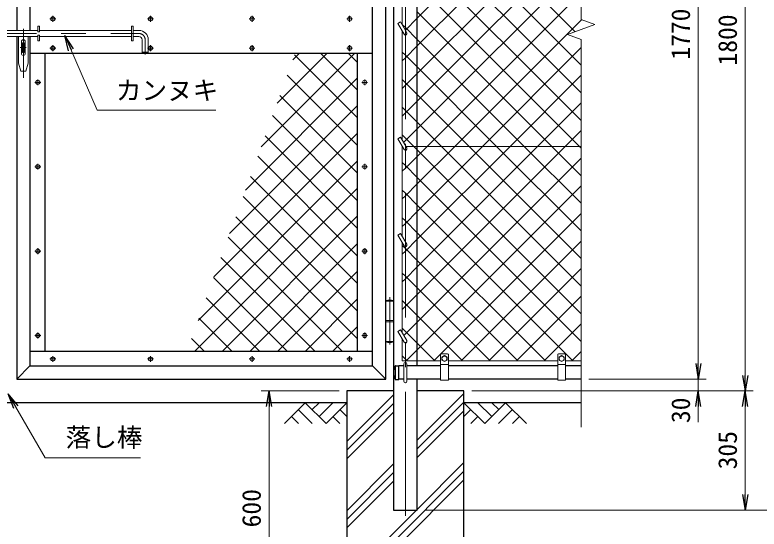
# Model space of a CAD drawing. Units: millimetres, scale not verified. Extents: x -4200 to 4200, y -2970 to 2970.
# Drawn here: x 1242 to 3148, y -892 to 424 of the extents above; entities that cross this region are included whole.
import ezdxf
from ezdxf.enums import TextEntityAlignment as Align

# ---------------------------------------------------------------- set-up
doc = ezdxf.new("R2010")
doc.units = ezdxf.units.MM
doc.header["$LTSCALE"] = 10
doc.linetypes.add('USER1', pattern=[50.8, 31.75, -6.35, 6.35, -6.35])
for name, color, linetype, lineweight in [('0-0_D-STR1', 1, 'Continuous', 25), ('0-1_D-DCR-HCH', 7, 'Continuous', 13), ('0-2_D-STR2', 7, 'Continuous', 13), ('0-3_D-STR3', 3, 'Continuous', 13), ('0-4_D-BMK', 2, 'USER1', 13), ('0-5_D-STR4', 7, 'Continuous', 25), ('0-6_D-BGD', 7, 'Continuous', 25), ('0-7_D-STR-TXT', 7, 'Continuous', 13), ('0-8_D-STR-DIM', 7, 'Continuous', 13)]:
    doc.layers.add(name, color=color, linetype=linetype, lineweight=lineweight)
doc.layers.add('0-9_0', color=7, linetype='Continuous')
doc.styles.add('ＭＳ ゴシック', font='')
doc.styles.get('ＭＳ ゴシック').set_extended_font_data('MS Gothic')

# ---------------------------------------------------------------- blocks, each defined once
blk = doc.blocks.new('_Open')
at = {"layer": '0-9_0'}
blk.add_line((-10, 1.667), (0, 0), dxfattribs=at)
blk.add_lwpolyline([(-10, -1.667), (0, 0), (-10, 0)], dxfattribs=at)

msp = doc.modelspace()

# ---------------------------------------------------------------- linework, layer by layer
at = {"layer": '0-0_D-STR1'}
for p, q in [((1247.06, 1261.59), (1247.06, 384.59)), ((2192.06, -508.41), (2192.06, 1261.59)), ((1281.06, 1227.59), (1281.06, 384.59)), ((2158.06, -474.41), (2158.06, 1227.59)), ((2272.56, -474.41), (2272.56, 1227.59)), ((1247.06, 368.59), (1247.06, -508.41)), ((1281.06, 368.59), (1281.06, -474.41)), ((1281.06, 326.59), (2158.06, 326.59)), ((1319.06, 326.59), (1319.06, -436.41)), ((2120.06, -436.41), (2120.06, 326.59)), ((1281.06, -436.41), (2158.06, -436.41)), ((1281.06, -474.41), (1247.06, -508.41)), ((1281.06, -474.41), (2158.06, -474.41)), ((2158.06, -474.41), (2192.06, -508.41)), ((2216.98, -473.91), (2225.31, -473.91)), ((2217.31, -508.91), (2217.31, -473.91)), ((2225.31, -508.91), (2225.31, -473.91)), ((2238.31, -474.41), (2225.31, -474.41)), ((2332.31, -474.41), (2246.31, -474.41)), ((2632.31, -474.41), (2352.31, -474.41)), ((2692.31, -474.41), (2652.31, -474.41)), ((1247.06, -508.41), (2192.06, -508.41)), ((2216.98, -508.91), (2225.31, -508.91)), ((2238.31, -508.41), (2225.31, -508.41)), ((2332.31, -508.41), (2246.31, -508.41)), ((2632.31, -508.41), (2352.31, -508.41)), ((2692.31, -508.41), (2652.31, -508.41))]:
    msp.add_line(p, q, dxfattribs=at)
msp.add_lwpolyline([(2212.06, 1277.59), (2212.06, -843.41), (2272.56, -843.41), (2272.56, -508.41)], dxfattribs=at)
for centre, radius, start, end in [((2247.54, -491.41), 35.72, 151.52136, 208.47864), ((2216.98, -474.91), 1, 90, 147.70173), ((2216.98, -507.91), 1, 212.29827, 270)]:
    msp.add_arc(centre, radius, start, end, dxfattribs=at)
at = {"layer": '0-1_D-DCR-HCH'}
for p, q in [((2092.31, -668.2), (2212.06, -548.45)), ((2272.56, -664.72), (2392.31, -544.97)), ((1985.89, -568.41), (1932.68, -621.62)), ((1985.89, -568.41), (2039.1, -621.62)), ((2003.62, -586.14), (2021.36, -568.41)), ((2021.36, -603.88), (2056.84, -568.41)), ((2039.1, -621.62), (2092.31, -568.41)), ((2092.31, -690.29), (2212.06, -570.54)), ((2272.56, -686.82), (2392.31, -567.07)), ((2445.52, -621.62), (2392.31, -568.41)), ((2463.26, -603.88), (2427.79, -568.41)), ((2498.74, -568.41), (2445.52, -621.62)), ((2481.09, -586.24), (2463.26, -568.41)), ((2498.74, -568.41), (2551.95, -621.62)), ((1968.15, -586.14), (2003.79, -621.62)), ((2074.57, -586.14), (2092.31, -603.8)), ((2272.56, -708.92), (2392.31, -589.17)), ((2410.05, -586.14), (2392.31, -603.8)), ((2516.47, -586.14), (2480.84, -621.62)), ((1950.41, -603.88), (1968.23, -621.62)), ((2056.84, -603.88), (2074.66, -621.62)), ((2092.31, -712.39), (2212.06, -592.64)), ((2427.79, -603.88), (2409.97, -621.62)), ((2534.21, -603.88), (2516.39, -621.62)), ((2272.56, -841.5), (2392.31, -721.75)), ((2092.31, -844.97), (2212.06, -725.22)), ((2092.31, -1043.85), (2392.31, -743.85)), ((2092.31, -867.07), (2212.06, -747.32)), ((2092.31, -1065.94), (2392.31, -765.94)), ((2092.31, -889.17), (2212.06, -769.42)), ((2092.31, -1021.75), (2270.66, -843.41))]:
    msp.add_line(p, q, dxfattribs=at)
at = {"layer": '0-2_D-STR2'}
for p, q in [((2272.56, 344.97), (2605.19, 677.59)), ((2272.56, 274.26), (2675.9, 677.59)), ((2688.07, 87.59), (2272.56, 503.1)), ((2617.36, 87.59), (2272.56, 432.39)), ((2242.31, 391.93), (2234.31, 399.93)), ((2272.56, 361.68), (2242.31, 391.93)), ((2234.31, 377.43), (2236.15, 379.27)), ((2242.31, 314.72), (2272.56, 344.97)), ((2546.65, 87.59), (2272.56, 361.68)), ((1873.15, 86.98), (2112.76, 326.59)), ((1913.62, 198.16), (2042.05, 326.59)), ((1954.08, 309.33), (1971.34, 326.59)), ((2120.06, 231.34), (2024.81, 326.59)), ((2120.06, 302.05), (2095.52, 326.59)), ((2242.31, 321.22), (2234.31, 329.22)), ((2120.06, 160.63), (1958.69, 322)), ((2234.31, 306.72), (2242.31, 314.72)), ((2272.56, 290.97), (2242.31, 321.22)), ((2475.94, 87.59), (2272.56, 290.97)), ((2120.06, 89.92), (1939.82, 270.16)), ((2242.31, 244.01), (2272.56, 274.26)), ((2510.16, 87.59), (2692.31, 269.75)), ((1832.69, -24.19), (2120.06, 263.18)), ((2242.31, 250.51), (2234.31, 258.51)), ((2272.56, 220.26), (2242.31, 250.51)), ((2234.31, 236.01), (2242.31, 244.01)), ((2120.06, 19.21), (1920.95, 218.31)), ((2405.23, 87.59), (2272.56, 220.26)), ((1792.22, -135.37), (2120.06, 192.47)), ((2580.87, 87.59), (2692.31, 199.03)), ((2242.31, 179.8), (2234.31, 187.8)), ((2272.56, 149.55), (2242.31, 179.8)), ((2120.06, -51.5), (1902.09, 166.47)), ((2334.52, 87.59), (2272.56, 149.55)), ((1751.76, -246.54), (2120.06, 121.76)), ((2120.06, -122.22), (1883.22, 114.63)), ((2651.58, 87.59), (2692.31, 128.32)), ((2272.56, -150), (2510.16, 87.59)), ((2272.56, -220.72), (2580.87, 87.59)), ((2272.56, -291.43), (2651.58, 87.59)), ((2692.31, -270.2), (2334.52, 87.59)), ((2692.31, -199.49), (2405.23, 87.59)), ((2692.31, -128.78), (2475.94, 87.59)), ((2692.31, -58.07), (2546.65, 87.59)), ((2692.31, 12.64), (2617.36, 87.59)), ((2692.31, 83.35), (2688.07, 87.59)), ((2120.06, -192.93), (1864.35, 62.79)), ((1711.3, -357.72), (2120.06, 51.05)), ((2120.06, -263.64), (1845.48, 10.95)), ((1703.32, -436.41), (2120.06, -19.66)), ((2120.06, -334.35), (1826.61, -40.9)), ((1774.03, -436.41), (2120.06, -90.37)), ((2120.06, -405.06), (1807.74, -92.74)), ((2314.71, -461.41), (2692.31, -83.81)), ((2080.7, -436.41), (1788.87, -144.58)), ((2242.31, -180.25), (2272.56, -150)), ((1844.74, -436.41), (2120.06, -161.08)), ((2242.31, -173.75), (2234.31, -165.75)), ((2385.42, -461.41), (2692.31, -154.52)), ((2234.31, -188.25), (2242.31, -180.25)), ((2272.56, -204), (2242.31, -173.75)), ((2009.99, -436.41), (1770, -196.42)), ((2529.96, -461.41), (2272.56, -204)), ((2242.31, -250.97), (2272.56, -220.72)), ((2456.14, -461.41), (2692.31, -225.23)), ((1915.45, -436.41), (2120.06, -231.79)), ((2242.31, -244.47), (2234.31, -236.47)), ((2272.56, -274.72), (2242.31, -244.47)), ((1939.28, -436.41), (1751.13, -248.26)), ((2234.31, -258.97), (2242.31, -250.97)), ((2459.25, -461.41), (2272.56, -274.72)), ((1868.57, -436.41), (1732.27, -300.1)), ((1986.16, -436.41), (2120.06, -302.5)), ((2242.31, -321.68), (2272.56, -291.43)), ((2526.85, -461.41), (2692.31, -295.94)), ((2242.31, -315.18), (2234.31, -307.18)), ((2234.31, -329.68), (2242.31, -321.68)), ((2272.56, -345.43), (2242.31, -315.18)), ((1797.86, -436.41), (1713.4, -351.95)), ((2388.54, -461.41), (2272.56, -345.43)), ((2056.87, -436.41), (2120.06, -373.22)), ((2597.56, -461.41), (2692.31, -366.65)), ((1727.15, -436.41), (1694.53, -403.79)), ((2668.27, -461.41), (2692.31, -437.36))]:
    msp.add_line(p, q, dxfattribs=at)
for points in [[(2677.36, 381.15), (2380.91, 677.59), (2272.56, 785.95), (2242.31, 816.2), (2234.31, 824.2)], [(2242.01, 385.12), (2242.31, 385.43), (2272.56, 415.68), (2534.48, 677.59), (2692.31, 835.43)], [(2692.31, 295.48), (2310.2, 677.59), (2272.56, 715.23), (2242.31, 745.48), (2234.31, 753.48)], [(2692.31, 224.77), (2272.56, 644.52), (2246.23, 670.86)], [(2234.31, 165.3), (2242.31, 173.3), (2272.56, 203.55), (2692.31, 623.3)], [(2692.31, 154.06), (2272.56, 573.81), (2242.31, 604.06), (2234.31, 612.06)], [(2237.56, 97.83), (2242.31, 102.59), (2272.56, 132.84), (2692.31, 552.59)], [(2234.31, 23.88), (2242.31, 31.88), (2272.56, 62.13), (2298.03, 87.59), (2692.31, 481.88)], [(2234.31, -46.83), (2242.31, -38.83), (2272.56, -8.58), (2368.74, 87.59), (2693.1, 411.96)], [(2234.31, -117.54), (2242.31, -109.54), (2272.56, -79.29), (2439.45, 87.59), (2692.31, 340.46)], [(2692.31, -340.91), (2272.56, 78.84), (2263.81, 87.59), (2242.31, 109.09), (2234.31, 117.09)], [(2238.28, -396.42), (2242.31, -392.39), (2272.56, -362.14), (2692.31, 57.61)], [(2692.31, -411.62), (2272.56, 8.13), (2242.31, 38.38), (2234.31, 46.38)], [(2244, -461.41), (2272.56, -432.85), (2692.31, -13.1)], [(2671.38, -461.41), (2272.56, -62.58), (2242.31, -32.33), (2234.31, -24.33)], [(2600.67, -461.41), (2272.56, -133.29), (2242.31, -103.04), (2234.31, -95.04)], [(2317.83, -461.41), (2272.56, -416.14), (2242.31, -385.89), (2234.31, -377.89)], [(2247.12, -461.41), (2242.31, -456.6), (2234.31, -448.6)]]:
    msp.add_lwpolyline(points, dxfattribs=at)
at = {"layer": '0-3_D-STR3'}
for p, q in [((2234.31, 398.45), (2234.31, 677.45)), ((2222.92, 402.18), (2229.85, 406.18)), ((2222.92, 402.18), (2238.85, 374.59)), ((2229.85, 406.18), (2245.78, 378.59)), ((1183.06, 384.59), (1301.06, 384.59)), ((1301.06, 395.59), (1301.06, 380.59)), ((1301.06, 395.59), (1305.56, 395.59)), ((1305.56, 395.59), (1305.56, 380.59)), ((1305.56, 384.59), (1541.06, 384.59)), ((1541.06, 395.59), (1541.06, 357.59)), ((1541.06, 395.59), (1545.56, 395.59)), ((1545.56, 395.59), (1545.56, 357.59)), ((1545.56, 384.59), (1560.06, 384.59)), ((2234.31, 103.45), (2234.31, 382.45)), ((1183.06, 368.59), (1301.06, 368.59)), ((1251.56, 368.59), (1251.56, 300.59)), ((1276.56, 368.59), (1276.56, 300.59)), ((1301.06, 380.59), (1305.56, 380.59)), ((1301.06, 372.59), (1301.06, 357.59)), ((1305.56, 368.59), (1541.06, 368.59)), ((1545.56, 368.59), (1560.06, 368.59)), ((1259.06, 355.59), (1259.06, 325.59)), ((1261.81, 353.09), (1266.31, 353.09)), ((1261.81, 353.09), (1261.81, 328.09)), ((1266.31, 353.09), (1266.31, 328.09)), ((1269.06, 355.59), (1269.06, 325.59)), ((1301.06, 357.59), (1305.56, 357.59)), ((1541.06, 357.59), (1545.56, 357.59)), ((1584.06, 360.59), (1584.06, 328.59)), ((1261.81, 328.09), (1266.31, 328.09)), ((1568.06, 328.59), (1584.06, 328.59)), ((1570.06, 326.59), (1582.06, 326.59)), ((1582.06, 326.59), (1584.06, 328.59)), ((1251.56, 300.59), (1257.56, 280.59)), ((1270.56, 280.59), (1276.56, 300.59)), ((1257.56, 280.59), (1270.56, 280.59)), ((2222.92, 107.18), (2229.85, 111.18)), ((2222.92, 107.18), (2238.85, 79.59)), ((2229.85, 111.18), (2245.78, 83.59)), ((2234.31, -143.05), (2234.31, 87.45)), ((2692.31, 87.59), (2243.47, 87.59)), ((2222.92, -139.32), (2229.85, -135.32)), ((2222.92, -139.32), (2238.85, -166.91)), ((2229.85, -135.32), (2245.78, -162.91)), ((2234.31, -389.55), (2234.31, -159.05)), ((2212.06, -308.41), (2192.06, -308.41)), ((2192.06, -308.41), (2192.06, -411.41)), ((2192.56, -306.91), (2192.56, -308.41)), ((2192.56, -306.91), (2211.56, -306.91)), ((2211.56, -306.91), (2211.56, -308.41)), ((2212.06, -308.41), (2212.06, -411.41)), ((2212.06, -358.41), (2192.06, -358.41)), ((2212.06, -361.41), (2192.06, -361.41)), ((2222.92, -385.82), (2229.85, -381.82)), ((2222.92, -385.82), (2238.85, -413.41)), ((2229.85, -381.82), (2245.78, -409.41)), ((2212.06, -411.41), (2192.06, -411.41)), ((2192.56, -411.41), (2192.56, -412.91)), ((2211.56, -412.91), (2192.56, -412.91)), ((2211.56, -411.41), (2211.56, -412.91)), ((2234.31, -461.41), (2234.31, -405.55)), ((2332.31, -510.41), (2332.31, -445.41)), ((2350.31, -443.41), (2334.31, -443.41)), ((2335.81, -459.15), (2335.81, -451.66)), ((2348.81, -459.15), (2348.81, -451.66)), ((2352.31, -510.41), (2352.31, -445.41)), ((2632.31, -510.41), (2632.31, -445.41)), ((2650.31, -443.41), (2634.31, -443.41)), ((2635.81, -459.15), (2635.81, -451.66)), ((2648.81, -459.15), (2648.81, -451.66)), ((2652.31, -510.41), (2652.31, -445.41)), ((2234.31, -461.41), (2332.31, -461.41)), ((2238.31, -513.41), (2238.31, -469.41)), ((2246.31, -513.41), (2246.31, -469.41)), ((2352.31, -470.41), (2332.31, -470.41)), ((2335.81, -459.15), (2342.31, -462.91)), ((2342.31, -462.91), (2348.81, -459.15)), ((2352.31, -461.41), (2632.31, -461.41)), ((2652.31, -470.41), (2632.31, -470.41)), ((2635.81, -459.15), (2642.31, -462.91)), ((2642.31, -462.91), (2648.81, -459.15)), ((2652.31, -461.41), (2692.31, -461.41)), ((2352.31, -510.41), (2332.31, -510.41)), ((2652.31, -510.41), (2632.31, -510.41))]:
    msp.add_line(p, q, dxfattribs=at)
for points in [[(1301.06, 372.59), (1305.56, 372.59), (1305.56, 357.59)], [(1568.06, 360.59), (1568.06, 328.59), (1570.06, 326.59)], [(2335.81, -451.66), (2342.31, -447.91), (2348.81, -451.66)], [(2635.81, -451.66), (2642.31, -447.91), (2648.81, -451.66)]]:
    msp.add_lwpolyline(points, dxfattribs=at)
for centre, radius in [((1339.56, 414.09), 5.25), ((1589.56, 414.09), 5.25), ((1849.56, 414.09), 5.25), ((2099.56, 414.09), 5.25), ((1339.56, 339.09), 5.25), ((1589.56, 339.09), 5.25), ((1849.56, 339.09), 5.25), ((2099.56, 339.09), 5.25), ((1301.06, 251.59), 5.25), ((2138.06, 251.59), 5.25), ((1301.06, 35.59), 5.25), ((2138.06, 35.59), 5.25), ((1301.06, -180.41), 5.25), ((2138.06, -180.41), 5.25), ((1301.06, -396.41), 5.25), ((2138.06, -396.41), 5.25), ((1339.56, -456.41), 5.25), ((1589.56, -456.41), 5.25), ((1849.56, -456.41), 5.25), ((2099.56, -456.41), 5.25), ((2342.31, -455.41), 6.49), ((2642.31, -455.41), 6.49)]:
    msp.add_circle(centre, radius, dxfattribs=at)
for centre, radius, start, end in [((1560.06, 360.59), 24, 0, 90), ((1560.06, 360.59), 8, 0, 90), ((2242.31, 376.59), 4, 210, 30), ((1264.06, 355.59), 5, 0, 180), ((1264.06, 325.59), 5, 180, 0), ((2242.31, 81.59), 4, 210, 30), ((2242.31, -164.91), 4, 210, 30), ((2202.06, -336.24), 30.83, 72.05475, 107.94525), ((2202.06, -383.57), 30.83, 252.05475, 287.94525), ((2242.31, -411.41), 4, 210, 30), ((2334.31, -445.41), 2, 90, 180), ((2350.31, -445.41), 2, 0, 90), ((2634.31, -445.41), 2, 90, 180), ((2650.31, -445.41), 2, 0, 90), ((2242.31, -469.41), 4, 0, 180), ((2242.31, -513.41), 4, 180, 0)]:
    msp.add_arc(centre, radius, start, end, dxfattribs=at)
at = {"layer": '0-4_D-BMK'}
for p, q in [((2242.31, -858.41), (2242.31, 1301.59)), ((1339.56, 421.53), (1339.56, 406.65)), ((1589.56, 421.53), (1589.56, 406.65)), ((1849.56, 421.53), (1849.56, 406.65)), ((2099.56, 421.53), (2099.56, 406.65)), ((1347, 414.09), (1332.12, 414.09)), ((1597, 414.09), (1582.12, 414.09)), ((1857, 414.09), (1842.12, 414.09)), ((2107, 414.09), (2092.12, 414.09)), ((1264.06, 388.62), (1264.06, 263.08)), ((979.96, 376.59), (1560.06, 376.59)), ((1339.56, 346.53), (1339.56, 331.65)), ((1576.06, 360.59), (1576.06, 323.33)), ((1589.56, 346.53), (1589.56, 331.65)), ((1849.56, 346.53), (1849.56, 331.65)), ((2099.56, 346.53), (2099.56, 331.65)), ((1255.97, 340.59), (1271.51, 340.59)), ((1347, 339.09), (1332.12, 339.09)), ((1597, 339.09), (1582.12, 339.09)), ((1857, 339.09), (1842.12, 339.09)), ((2107, 339.09), (2092.12, 339.09)), ((1308.5, 251.59), (1293.62, 251.59)), ((1301.06, 259.03), (1301.06, 244.15)), ((2145.5, 251.59), (2130.62, 251.59)), ((2138.06, 259.03), (2138.06, 244.15)), ((1301.06, 43.03), (1301.06, 28.15)), ((2138.06, 43.03), (2138.06, 28.15)), ((1308.5, 35.59), (1293.62, 35.59)), ((2145.5, 35.59), (2130.62, 35.59)), ((1308.5, -180.41), (1293.62, -180.41)), ((1301.06, -172.97), (1301.06, -187.85)), ((2145.5, -180.41), (2130.62, -180.41)), ((2138.06, -172.97), (2138.06, -187.85)), ((2202.06, -298.7), (2202.06, -419.13)), ((1308.5, -396.41), (1293.62, -396.41)), ((1301.06, -388.97), (1301.06, -403.85)), ((2145.5, -396.41), (2130.62, -396.41)), ((2138.06, -388.97), (2138.06, -403.85)), ((1347, -456.41), (1332.12, -456.41)), ((1339.56, -448.97), (1339.56, -463.85)), ((1597, -456.41), (1582.12, -456.41)), ((1589.56, -448.97), (1589.56, -463.85)), ((1857, -456.41), (1842.12, -456.41)), ((1849.56, -448.97), (1849.56, -463.85)), ((2107, -456.41), (2092.12, -456.41)), ((2099.56, -448.97), (2099.56, -463.85))]:
    msp.add_line(p, q, dxfattribs=at)
msp.add_arc((1560.06, 360.59), 16, 0, 90, dxfattribs=at)
at = {"layer": '0-5_D-STR4'}
for p, q in [((2212.06, -538.41), (2092.31, -538.41)), ((2392.31, -538.41), (2272.56, -538.41))]:
    msp.add_line(p, q, dxfattribs=at)
msp.add_lwpolyline([(2092.31, -538.41), (2092.31, -1138.41), (2392.31, -1138.41), (2392.31, -538.41)], dxfattribs=at)
at = {"layer": '0-6_D-BGD'}
for p, q in [((2092.31, -568.41), (392.31, -568.41)), ((2692.31, -568.41), (2392.31, -568.41))]:
    msp.add_line(p, q, dxfattribs=at)
at = {"layer": '0-7_D-STR-TXT'}
for points in [[(1757.02, 180.48), (1453.05, 180.48), (1371.03, 369.99)], [(1564.24, -709.39), (1319.92, -709.39), (1226.25, -547.15)]]:
    msp.add_lwpolyline(points, dxfattribs=at)
at = {"layer": '0-8_D-STR-DIM'}
for p, q in [((2692.31, 412.25), (2692.31, 1324.59)), ((2992.31, -468.41), (2992.31, 1221.59)), ((3112.31, -498.41), (3112.31, 1221.59)), ((2727.55, 399.42), (2692.31, 412.25)), ((2657.07, 373.77), (2727.55, 399.42)), ((2692.31, 360.94), (2657.07, 373.77)), ((2692.31, -631.41), (2692.31, 360.94)), ((2992.31, -468.41), (2992.31, -428.41)), ((2712.31, -508.41), (3012.31, -508.41)), ((2712.31, -508.41), (3012.31, -508.41)), ((2992.31, -538.41), (2992.31, -508.41)), ((2072.31, -538.41), (1873.3, -538.41)), ((2412.31, -538.41), (3012.31, -538.41)), ((2412.31, -538.41), (3132.31, -538.41)), ((2412.31, -538.41), (3132.31, -538.41)), ((1893.3, -1098.41), (1893.3, -578.41)), ((2992.31, -578.41), (2992.31, -618.41)), ((3112.31, -578.41), (3112.31, -803.41)), ((2292.56, -843.41), (3252.31, -843.41)), ((2292.56, -843.41), (3132.31, -843.41))]:
    msp.add_line(p, q, dxfattribs=at)

# ---------------------------------------------------------------- block references
at = {"layer": '0-7_D-STR-TXT', "xscale": 4, "yscale": 4}
for p, rotation in [((1370.24, 371.83), 113.40164), ((1225.25, -545.42), 120)]:
    msp.add_blockref('_Open', p, dxfattribs=dict(at, rotation=rotation))
at = {"layer": '0-8_D-STR-DIM', "xscale": 4, "yscale": 4}
for p, rotation in [((2992.31, -508.41), 270), ((2992.31, -508.41), 270), ((3112.31, -538.41), 270), ((1893.3, -538.41), 90), ((2992.31, -538.41), 90), ((3112.31, -538.41), 90), ((3112.31, -843.41), 270)]:
    msp.add_blockref('_Open', p, dxfattribs=dict(at, rotation=rotation))

# ---------------------------------------------------------------- texts
at = {"layer": '0-7_D-STR-TXT', "style": 'ＭＳ ゴシック'}
for s, p in [('カンヌキ', (1500.93, 192.56)), ('落し棒', (1372.36, -695.67))]:
    msp.add_text(s, height=48.09, dxfattribs=at).set_placement(p, align=Align.BOTTOM_LEFT)
at = {"layer": '0-8_D-STR-DIM', "style": 'ＭＳ ゴシック'}
for s, p in [('1770', (2985.56, 309.69)), ('1800', (3105.56, 294.69)), ('30', (2985.57, -620.6)), ('305', (3105.56, -739.13)), ('600', (1886.55, -887.66))]:
    msp.add_text(s, height=48.09, rotation=90, dxfattribs=at).set_placement(p, align=Align.BOTTOM_LEFT)

doc.saveas('drawing.dxf')
